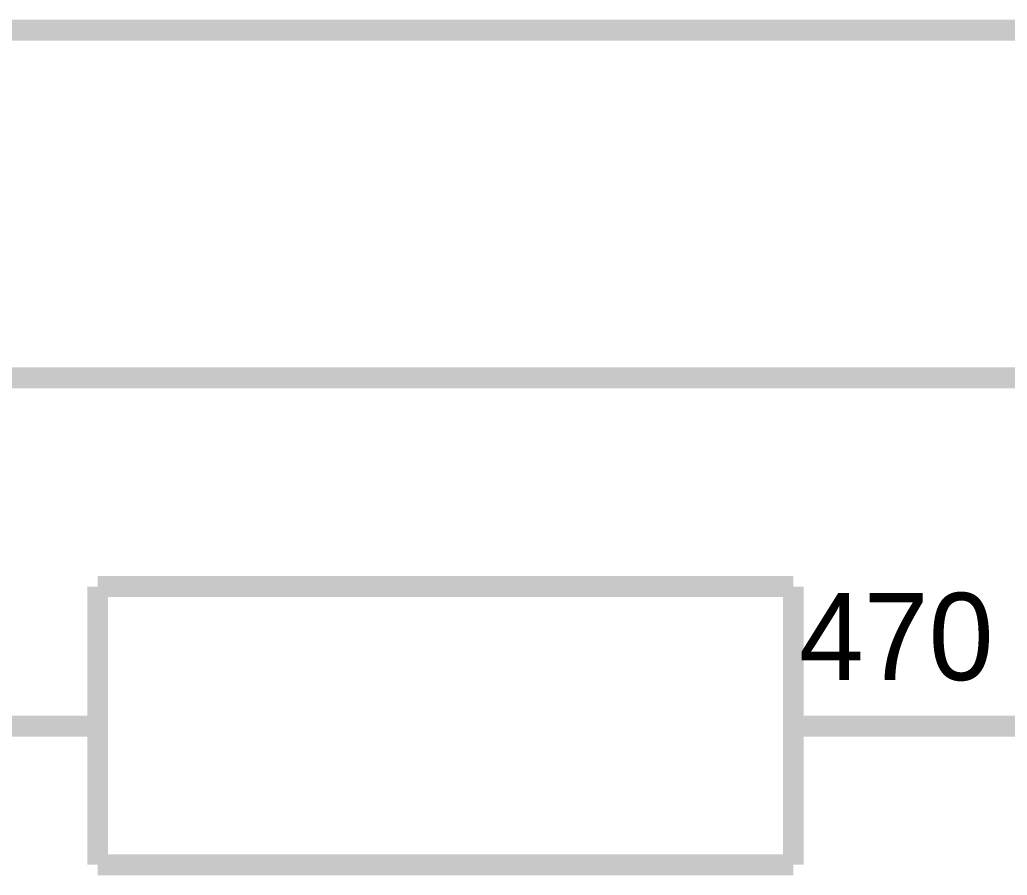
# Model space of a CAD drawing. Header units: inches. Extents: x 0 to 594, y 0 to 420.
# Drawn here: x 118.89 to 133.08, y 85.35 to 97.65 of the extents above; entities that cross this region are included whole.
import ezdxf

# ---------------------------------------------------------------- set-up
doc = ezdxf.new("R2010")
doc.units = ezdxf.units.IN
doc.layers.add('Sheet', color=255, linetype='Continuous')

msp = doc.modelspace()

# ---------------------------------------------------------------- linework, layer by layer
at = {"layer": 'Sheet'}
for points in [[(150.001, 97.497, 0.3, 0.3, 0), (112.506, 97.497, 0.3, 0.3, 0), (102.505, 97.497, 0.3, 0.3, 0)], [(102.505, 92.502, 0.3, 0.3, 0), (137.502, 92.502, 0.3, 0.3, 0), (150.001, 92.502, 0.3, 0.3, 0)], [(132.508, 87.496, 0.3, 0.3, 0), (137.502, 87.496, 0.3, 0.3, 0), (137.502, 92.502, 0.3, 0.3, 0)], [(130.01, 89.501, 0.3, 0.3, 0), (120.01, 89.501, 0.3, 0.3, 0)], [(120.01, 89.501, 0.3, 0.3, 0), (120.01, 85.503, 0.3, 0.3, 0)], [(130.01, 85.503, 0.3, 0.3, 0), (130.01, 89.501, 0.3, 0.3, 0)], [(120.01, 87.496, 0.3, 0.3, 0), (117.501, 87.496, 0.3, 0.3, 0)], [(130.01, 87.496, 0.3, 0.3, 0), (132.508, 87.496, 0.3, 0.3, 0)], [(120.01, 85.503, 0.3, 0.3, 0), (130.01, 85.503, 0.3, 0.3, 0)]]:
    msp.add_lwpolyline(points, format="xyseb", dxfattribs=at)

# ---------------------------------------------------------------- texts
msp.add_text('470', height=1.2543, dxfattribs=at).set_placement((130.089, 88.157))

doc.saveas('drawing.dxf')
